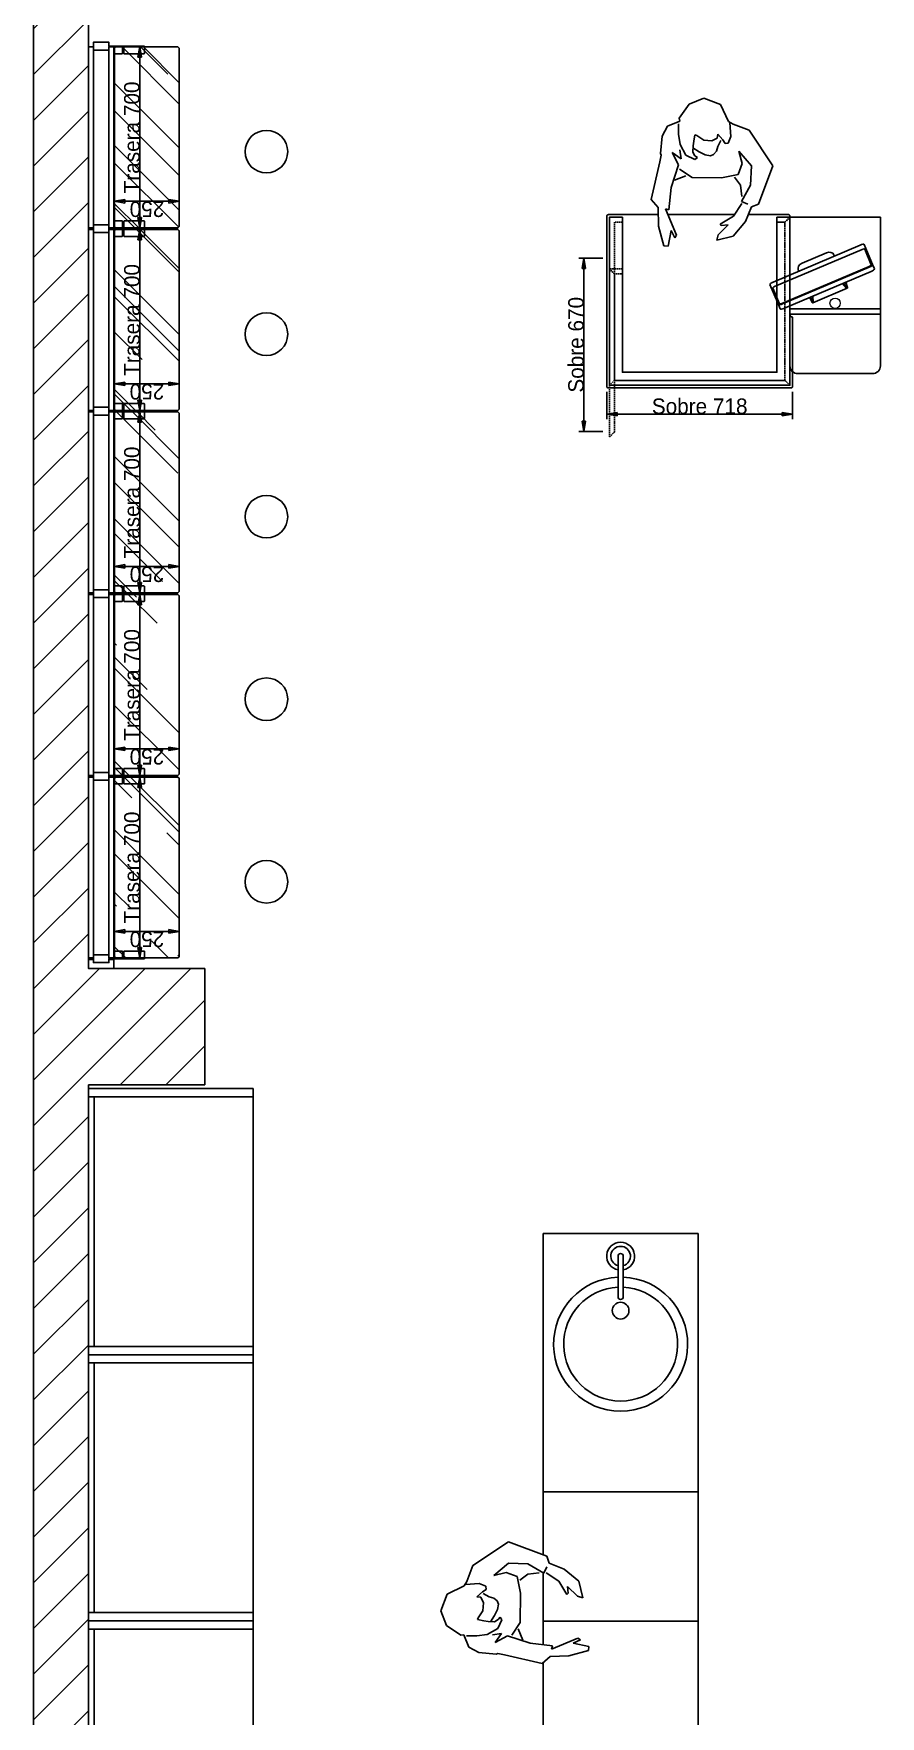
# Model space of a CAD drawing. Header units: inches. Extents: x -159985 to -144881, y -80411 to -63904.
# Drawn here: x -159985 to -156709, y -77143 to -70634 of the extents above; entities that cross this region are included whole.
import ezdxf

# ---------------------------------------------------------------- set-up
doc = ezdxf.new("R2010")
doc.units = ezdxf.units.IN
doc.header["$MEASUREMENT"] = 0
doc.set_wipeout_variables(frame=1)
doc.linetypes.add('Discontinua JB', pattern=[0.75, 0.5, -0.25])
doc.layers.add('7- Kubic Expo Metálica', color=7, linetype='Continuous', true_color=0x9da3a6)
for name, color, linetype in [('_Co MUEBLE CONCEP', 5, 'Continuous'), ('_Co SOMBREADOS', 8, 'Continuous'), ('Cotas bloques dinámicos PM espacio', 250, 'Continuous'), ('Imac JB', 8, 'Continuous'), ('Linea Capa Color 0000 JB', 7, 'Continuous'), ('Linea Capa Color 0140 Blau Vidre JB', 140, 'Continuous'), ('MOBILIARIO', 42, 'Continuous'), ('PAREDES', 255, 'Continuous'), ('SOMBREADO', 251, 'Continuous')]:
    doc.layers.add(name, color=color, linetype=linetype)
doc.styles.add('Jordi Ava', font='')
doc.styles.get('Jordi Ava').set_extended_font_data('AvantGarde Md BT')
doc.dimstyles.new('Jordi Ava 2015', dxfattribs={"dimtxt": 60, "dimasz": 40, "dimexe": 20, "dimexo": 20, "dimgap": 0.09, "dimtad": 1, "dimdec": 0, "dimzin": 0, "dimdsep": 46, "dimtxsty": 'Jordi Ava', "dimblk": 'CLOSED', "dimcen": 1.5, "dimclrd": 7, "dimclre": 7, "dimclrt": 256, "dimadec": 0, "dimazin": 0, "dimtfac": 0.05, "dimtdec": 0, "dimtofl": 0, "dimtmove": 0, "dimatfit": 3, "dimldrblk": 'CLOSED', "dimfxl": 90, "dimtolj": 1, "dimtzin": 0, "dimlwd": -1, "dimlwe": -1, "dimarcsym": 0})

# ---------------------------------------------------------------- blocks, each defined once
blk = doc.blocks.new('NM98')
blk.add_wipeout([(80360.4, 32189.4), (80423.7, 32204.8), (80470.9, 32261.6), (80493.8, 32318.7), (80521.4, 32327.9), (80577.1, 32476.3), (80485, 32614.1), (80423.2, 32638.3), (80405.8, 32648.3), (80373.8, 32713.4), (80309.4, 32737.8), (80253.3, 32715.8), (80215.1, 32661), (80217.2, 32649.4), (80169.1, 32629.9), (80148.4, 32591.5), (80142.4, 32524.4), (80144.9, 32517.4), (80106.2, 32346.3), (80132.9, 32315.1), (80135.1, 32243.3), (80155.5, 32167.5), (80171.3, 32166.3), (80184, 32226.2), (80197.7, 32198.6), (80203.8, 32208.7), (80161.6, 32310.1), (80174.6, 32306.4), (80184.1, 32393), (80192.7, 32419.6), (80248.5, 32442.2), (80264.8, 32431.2), (80377.8, 32429.8), (80424.3, 32439.4), (80451.2, 32401.4), (80458.9, 32345.8), (80455.3, 32339.3), (80461, 32336.8), (80424.9, 32282.2), (80372.7, 32251), (80377.5, 32245.3), (80404.2, 32248.1), (80365.9, 32209.3)]).dxf.layer = '_Co SOMBREADOS'
at = {"layer": '_Co SOMBREADOS'}
for p, q in [((80215.1, 32661), (80253.3, 32715.8)), ((80253.3, 32715.8), (80309.4, 32737.8)), ((80309.4, 32737.8), (80373.8, 32713.4)), ((80373.8, 32713.4), (80405.8, 32648.3)), ((80148.4, 32591.5), (80169.1, 32629.9)), ((80169.1, 32629.9), (80217.2, 32649.4)), ((80212.3, 32599.1), (80212.3, 32638.7)), ((80217.2, 32649.4), (80215.1, 32661)), ((80405.8, 32648.3), (80423.2, 32638.3)), ((80410.8, 32642.9), (80414.9, 32590.4)), ((80423.2, 32638.3), (80485, 32614.1)), ((80485, 32614.1), (80577.1, 32476.3)), ((80142.4, 32524.4), (80148.4, 32591.5)), ((80218.2, 32559.3), (80212.3, 32599.1)), ((80240.8, 32518.3), (80218.2, 32559.3)), ((80291.9, 32530.4), (80266.9, 32545.7)), ((80268.2, 32554.6), (80267.2, 32530.1)), ((80270.8, 32572.4), (80268.2, 32554.6)), ((80275.6, 32596.4), (80270.8, 32572.4)), ((80283, 32594), (80275.6, 32596.4)), ((80310.2, 32575.7), (80283, 32594)), ((80341.1, 32573.8), (80310.2, 32575.7)), ((80362, 32583.8), (80341.1, 32573.8)), ((80363.7, 32551.1), (80358.6, 32533.7)), ((80364.2, 32599), (80362, 32583.8)), ((80376.3, 32575.2), (80363.7, 32551.1)), ((80383, 32576.8), (80364.2, 32599)), ((80392.6, 32562.5), (80383, 32576.8)), ((80404.6, 32564.6), (80392.6, 32562.5)), ((80414.9, 32590.4), (80404.6, 32564.6)), ((80106.2, 32346.3), (80139.1, 32492.1)), ((80139.1, 32492.1), (80144.9, 32517.4)), ((80144.9, 32517.4), (80142.4, 32524.4)), ((80212.3, 32480.8), (80184.1, 32393)), ((80222.1, 32503.9), (80186.9, 32527.9)), ((80186.9, 32527.9), (80212.3, 32480.8)), ((80217, 32538.8), (80222.1, 32503.9)), ((80274.8, 32501.7), (80240.8, 32518.3)), ((80267.2, 32530.1), (80275.5, 32515.9)), ((80285, 32509.3), (80274.8, 32501.7)), ((80275.5, 32515.9), (80285, 32509.3)), ((80315, 32519.2), (80291.9, 32530.4)), ((80335.1, 32515), (80315, 32519.2)), ((80347.7, 32521), (80335.1, 32515)), ((80358.6, 32533.7), (80347.7, 32521)), ((80442.4, 32443.1), (80457.7, 32486.1)), ((80457.7, 32486.1), (80445.7, 32533.1)), ((80445.7, 32533.1), (80494.2, 32477)), ((80239.7, 32438.6), (80196, 32421)), ((80264.8, 32431.2), (80216, 32464.3)), ((80264.8, 32431.2), (80377.8, 32429.8)), ((80377.8, 32429.8), (80442.4, 32443.1)), ((80428.7, 32433.2), (80451.2, 32401.4)), ((80494.2, 32477), (80490.8, 32402.1)), ((80577.1, 32476.3), (80521.4, 32327.9)), ((80184.1, 32393), (80174.6, 32306.4)), ((80451.2, 32401.4), (80457.2, 32358.5)), ((80490.8, 32402.1), (80455.3, 32339.3)), ((80132.9, 32315.1), (80106.2, 32346.3)), ((80135.1, 32243.3), (80132.9, 32315.1)), ((80174.6, 32306.4), (80161.6, 32310.1)), ((80161.6, 32310.1), (80203.8, 32208.7)), ((80424.9, 32282.2), (80457, 32330.7)), ((80455.3, 32339.3), (80480.1, 32328.2)), ((80493.8, 32318.7), (80470.9, 32261.6)), ((80521.4, 32327.9), (80493.8, 32318.7)), ((80155.5, 32167.5), (80135.1, 32243.3)), ((80184, 32226.2), (80171.3, 32166.3)), ((80197.7, 32198.6), (80184, 32226.2)), ((80365.9, 32209.3), (80404.2, 32248.1)), ((80372.7, 32251), (80424.9, 32282.2)), ((80377.5, 32245.3), (80372.7, 32251)), ((80404.2, 32248.1), (80377.5, 32245.3)), ((80470.9, 32261.6), (80423.7, 32204.8)), ((80171.3, 32166.3), (80155.5, 32167.5)), ((80203.8, 32208.7), (80197.7, 32198.6)), ((80360.4, 32189.4), (80365.9, 32209.3)), ((80423.7, 32204.8), (80360.4, 32189.4))]:
    blk.add_line(p, q, dxfattribs=at)
blk = doc.blocks.new('_Closed')
at = {"color": 0, "linetype": 'ByBlock', "lineweight": -2}
for p, q in [((-1, 0.17), (0, 0)), ((-1, 0.17), (-1, -0.17)), ((0, 0), (-1, -0.17)), ((0, 0), (-1, 0))]:
    blk.add_line(p, q, dxfattribs=at)
blk = doc.blocks.new('*D472')
at = {"layer": 'Defpoints', "color": 0, "ltscale": 10, "transparency": 16777216}
for p in [(-157767.4, -71999), (-157049.4, -71999), (-157767.4, -72105.7)]:
    blk.add_point(p, dxfattribs=at)
at = {"layer": 'Linea Capa Color 0140 Blau Vidre JB', "color": 7, "ltscale": 10, "transparency": 16777216}
for p, q in [((-157767.4, -72019), (-157767.4, -72125.7)), ((-157049.4, -72019), (-157049.4, -72125.7)), ((-157089.4, -72105.7), (-157727.4, -72105.7))]:
    blk.add_line(p, q, dxfattribs=at)
at = {"layer": 'Linea Capa Color 0140 Blau Vidre JB', "color": 7, "ltscale": 10, "transparency": 16777216, "xscale": 40, "yscale": 40, "zscale": 40, "rotation": 180}
blk.add_blockref('_Closed', (-157767.4, -72105.7), dxfattribs=at)
at = {"layer": 'Linea Capa Color 0140 Blau Vidre JB', "color": 7, "ltscale": 10, "transparency": 16777216, "xscale": 40, "yscale": 40, "zscale": 40}
blk.add_blockref('_Closed', (-157049.4, -72105.7), dxfattribs=at)
at = {"layer": 'Linea Capa Color 0140 Blau Vidre JB', "ltscale": 10, "transparency": 16777216, "insert": (-157408.4, -72075.6), "char_height": 60, "attachment_point": 5, "style": 'Jordi Ava'}
blk.add_mtext('\\A1;Sobre 718', dxfattribs=at)
blk = doc.blocks.new('*D473')
at = {"layer": 'Defpoints', "color": 0, "ltscale": 10, "transparency": 16777216}
for p in [(-157856.5, -71502.4), (-157762.4, -71502.4), (-157762.4, -72172.4)]:
    blk.add_point(p, dxfattribs=at)
at = {"layer": 'Linea Capa Color 0140 Blau Vidre JB', "color": 7, "ltscale": 10, "transparency": 16777216}
for p, q in [((-157782.4, -71502.4), (-157876.5, -71502.4)), ((-157856.5, -72132.4), (-157856.5, -71542.4)), ((-157782.4, -72172.4), (-157876.5, -72172.4))]:
    blk.add_line(p, q, dxfattribs=at)
at = {"layer": 'Linea Capa Color 0140 Blau Vidre JB', "color": 7, "ltscale": 10, "transparency": 16777216, "xscale": 40, "yscale": 40, "zscale": 40}
for p, rotation in [((-157856.5, -71502.4), 90), ((-157856.5, -72172.4), 270)]:
    blk.add_blockref('_Closed', p, dxfattribs=dict(at, rotation=rotation))
at = {"layer": 'Linea Capa Color 0140 Blau Vidre JB', "ltscale": 10, "transparency": 16777216, "insert": (-157886.5, -71837.4), "char_height": 60, "attachment_point": 5, "rotation": 90, "style": 'Jordi Ava'}
blk.add_mtext('\\A1;Sobre 670', dxfattribs=at)
blk = doc.blocks.new('Planta Expo Kubic JB')
at = {"layer": '7- Kubic Expo Metálica', "color": 7}
blk.add_lwpolyline([(348, 577, 0.414214), (318, 607), (28, 607, 0.414214), (-2, 577), (-2, 377), (348, 377)], format="xyb", close=True, dxfattribs=at)
for points in [[(-2, 357), (348, 357), (348, 377), (-2, 377)], [(348, 357), (-2, 357), (-2, 2), (348, 2)]]:
    blk.add_lwpolyline(points, close=True, dxfattribs=at)
at = {"layer": '7- Kubic Expo Metálica', "color": 7, "lineweight": 13, "ltscale": 10}
blk.add_circle((173, 335), 20, dxfattribs=at)
blk = doc.blocks.new('Planta Imac JB 2020')
at = {"layer": 'Imac JB'}
for p, q in [((182.3, 133.7), (-182.3, 133.7)), ((-75.6, 133.7), (-74.4, 155)), ((-73.7, 151.8), (-74.7, 133.7)), ((-72.1, 157), (72.1, 157)), ((-65.3, 133.7), (-71.7, 152.1)), ((-70.2, 155.6), (-62.7, 133.7)), ((70.2, 155.6), (62.7, 133.7)), ((65.3, 133.7), (71.7, 152.1)), ((73.7, 151.8), (74.7, 133.7)), ((75.6, 133.7), (74.4, 155)), ((-197.9, 129.7), (-197.9, 111.1)), ((-197.9, 111.1), (-197.9, 27.2)), ((-193.1, 44.3), (-193.1, 109.9)), ((-183.4, 112.6), (183.4, 112.6)), ((182.3, 115.2), (-182.3, 115.2)), ((193.1, 44.3), (193.1, 109.9)), ((197.9, 129.7), (197.9, 111.1)), ((197.9, 111.1), (197.9, 27.2)), ((184.1, 41.7), (-184.1, 41.7)), ((-183.4, 23.1), (183, 23.1)), ((-74.8, 18), (-74.8, 23.1)), ((-51.4, 0), (51.4, 0)), ((74.8, 18), (74.8, 23.1))]:
    blk.add_line(p, q, dxfattribs=at)
for centre, radius, start, end in [((-72.2, 154.9), 2.12, 19.06239, 176.76741), ((-72.7, 151.8), 1.06, 19.06239, 176.76741), ((72.2, 154.9), 2.12, 3.23259, 160.93761), ((72.7, 151.8), 1.06, 3.23259, 160.93761)]:
    blk.add_arc(centre, radius, start, end, dxfattribs=at)
for centre, major_axis, ratio, start_param, end_param in [((-182.3, 129.7), (-15.6, 0), 0.260994, 4.712389, 6.283185), ((-182.3, 111.1), (-15.6, 0), 0.260994, 4.712389, 6.283185), ((-183.4, 109.9), (-9.68, 0), 0.280083, 4.712389, 6.283185), ((-183.4, 27.2), (-14.5, 0), 0.280083, 0, 1.570832), ((-184.1, 44.3), (-9.02, 0), 0.29004, 0, 1.570796), ((-51.4, 18), (-23.4, 0), 0.769865, 0, 1.570796)]:
    blk.add_ellipse(centre, major_axis=major_axis, ratio=ratio, start_param=start_param, end_param=end_param, dxfattribs=at)
at = {"layer": 'Imac JB', "extrusion": (0, 0, -1)}
for centre, major_axis, ratio, start_param, end_param in [((182.3, 129.7), (15.6, 0), 0.260994, 4.712389, 6.283185), ((182.3, 111.1), (15.6, 0), 0.260994, 4.712389, 6.283185), ((183.4, 109.9), (9.68, 0), 0.280083, 4.712389, 6.283185), ((51.4, 18), (23.4, 0), 0.769865, 0, 1.570796), ((183.4, 27.2), (14.5, 0), 0.280083, 0, 1.600948), ((184.1, 44.3), (9.02, 0), 0.29004, 0, 1.570796)]:
    blk.add_ellipse(centre, major_axis=major_axis, ratio=ratio, start_param=start_param, end_param=end_param, dxfattribs=at)
blk = doc.blocks.new('*D181')
at = {"layer": 'Cotas bloques dinámicos PM espacio', "color": 7, "ltscale": 10, "transparency": 16777216}
for p, q in [((18, -39), (18, -139)), ((718, -39), (718, -139)), ((58, -119), (678, -119))]:
    blk.add_line(p, q, dxfattribs=at)
at = {"layer": 'Defpoints', "color": 0, "ltscale": 10, "transparency": 16777216}
for p in [(18, -19), (718, -19), (718, -119)]:
    blk.add_point(p, dxfattribs=at)
at = {"layer": 'Cotas bloques dinámicos PM espacio', "color": 7, "ltscale": 10, "transparency": 16777216, "xscale": 40, "yscale": 40, "zscale": 40, "rotation": 180}
blk.add_blockref('_Closed', (18, -119), dxfattribs=at)
at = {"layer": 'Cotas bloques dinámicos PM espacio', "color": 7, "ltscale": 10, "transparency": 16777216, "xscale": 40, "yscale": 40, "zscale": 40}
blk.add_blockref('_Closed', (718, -119), dxfattribs=at)
at = {"layer": 'Cotas bloques dinámicos PM espacio', "ltscale": 10, "transparency": 16777216, "insert": (368, -88.91), "char_height": 60, "attachment_point": 5, "style": 'Jordi Ava'}
blk.add_mtext('\\A1;Trasera 700', dxfattribs=at)
blk = doc.blocks.new('*D179')
at = {"layer": 'Cotas bloques dinámicos PM espacio', "color": 7, "ltscale": 10, "transparency": 16777216}
for p, q in [((43, -22), (140.9, -22)), ((120.9, -232), (120.9, -62)), ((43, -272), (140.9, -272))]:
    blk.add_line(p, q, dxfattribs=at)
at = {"layer": 'Defpoints', "color": 0, "ltscale": 10, "transparency": 16777216}
for p in [(23, -22), (120.9, -22), (23, -272)]:
    blk.add_point(p, dxfattribs=at)
at = {"layer": 'Cotas bloques dinámicos PM espacio', "color": 7, "ltscale": 10, "transparency": 16777216, "xscale": 40, "yscale": 40, "zscale": 40}
for p, rotation in [((120.9, -22), 90), ((120.9, -272), 270)]:
    blk.add_blockref('_Closed', p, dxfattribs=dict(at, rotation=rotation))
at = {"layer": 'Cotas bloques dinámicos PM espacio', "ltscale": 10, "transparency": 16777216, "insert": (90.8, -147), "char_height": 60, "attachment_point": 5, "rotation": 90, "style": 'Jordi Ava'}
blk.add_mtext('\\A1;{\\C140;250}', dxfattribs=at)
blk = doc.blocks.new('*U180')
at = {"layer": 'Linea Capa Color 0140 Blau Vidre JB', "ltscale": 10}
h = blk.add_hatch(dxfattribs=at)
h.set_pattern_fill('AR-RROOF', color=256, scale=10, angle=45, style=0)
h.set_pattern_definition([(45, (-290, 62), (215.526, 574.736), [3810, -508, 1270, -254]), (45, (-140.93, 390.68), (-418.48, 59.27), [762, -83.82, 1524, -190.5]), (45, (-352.86, 304.47), (813.611, 1054.282), [2032, -355.6, 1016, -254])])
h.paths.add_polyline_path([(23, -272), (713, -272), (718, -267), (718, -27), (713, -22), (23, -22), (18, -27), (18, -267)])
at = {"layer": 'Cotas bloques dinámicos PM espacio', "ltscale": 10}
blk.add_circle((313, -609), 82.4, dxfattribs=at)
at = {"layer": 'Linea Capa Color 0000 JB', "ltscale": 10}
for points in [[(18, 79), (718, 79), (718, 60), (18, 60)], [(18, -19), (718, -19), (718, 0), (18, 0)]]:
    blk.add_lwpolyline(points, close=True, dxfattribs=at)
at = {"layer": 'Linea Capa Color 0000 JB', "ltscale": 50}
for points in [[(45, -59, 0.414214), (43, -57), (17, -57), (17, -52), (43, -52, 0.414214), (45, -50), (45, -24, 0.414214), (43, -22), (17, -22), (17, 0), (30, 0), (30, 60), (0, 60), (0, 0), (15, 0), (15, -137), (43, -137, 0.414214), (45, -135)], [(691, -59, -0.414214), (693, -57), (719, -57), (719, -52), (693, -52, -0.414214), (691, -50), (691, -24, -0.414214), (693, -22), (719, -22), (719, 0), (706, 0), (706, 60), (736, 60), (736, 0), (721, 0), (721, -137), (693, -137, -0.414214), (691, -135)]]:
    blk.add_lwpolyline(points, format="xyb", close=True, dxfattribs=at)
at = {"layer": 'Linea Capa Color 0140 Blau Vidre JB', "ltscale": 10}
blk.add_lwpolyline([(23, -272), (713, -272), (718, -267), (718, -27), (713, -22), (23, -22), (18, -27), (18, -267)], close=True, dxfattribs=at)
at = {"layer": 'Cotas bloques dinámicos PM espacio', "ltscale": 10}
dim = blk.add_linear_dim(base=(718, -119), p1=(18, -19), p2=(718, -19), text='Trasera <>', dimstyle='Jordi Ava 2015', dxfattribs=at)
dim.commit()
dim.dimension.update_dxf_attribs({"geometry": '*D181', "text_midpoint": (368, -88.9)})
dim = blk.add_linear_dim(base=(120.9, -22), p1=(23, -272), p2=(23, -22), angle=90, text='{\\C140;<>}', dimstyle='Jordi Ava 2015', dxfattribs=at)
dim.commit()
dim.dimension.update_dxf_attribs({"geometry": '*D179', "text_midpoint": (90.8, -147)})

msp = doc.modelspace()

# ---------------------------------------------------------------- hatches: boundary and pattern name
at = {"layer": 'SOMBREADO'}
h = msp.add_hatch(dxfattribs=at)
h.set_pattern_fill('ANSI31', color=256, scale=1000)
h.set_pattern_definition([(45, (-45351.8, 0), (-88.38835, 88.38835), [])])
h.paths.add_polyline_path([(-159172.6, -63975.2), (-159985, -63975.2), (-159985, -80361.2), (-159322.6, -80361.2), (-159322.6, -80311.2), (-159322.6, -79861.2), (-159772.6, -79861.2), (-159772.6, -74700.4), (-159322.6, -74700.4), (-159322.6, -74250.4), (-159674.6, -74250.4), (-159674.6, -74250.4), (-159772.6, -74250.4), (-159772.6, -74215.4), (-159772.6, -70357.7), (-159777.9, -70357.7), (-159777.9, -69957.7), (-159772.6, -69859.7), (-159741.9, -69859.7), (-159741.9, -69859.7), (-159041.9, -69859.7), (-156905.3, -69859.7), (-156905.3, -69559.7), (-157070, -69559.7), (-157070, -69440.9), (-157157.9, -69440.9), (-157157.9, -69559.7), (-159772.6, -69559.7), (-159772.6, -68153.9), (-159772.6, -67941.3), (-159772.6, -64303.8), (-159172.6, -64303.8)])

# ---------------------------------------------------------------- linework, layer by layer
for p, q in [((-159772.6, -75775.7), (-159772.6, -75743.9)), ((-159772.6, -75775.7), (-159772.6, -76773.2)), ((-159772.6, -76805.1), (-159772.6, -76773.2)), ((-159772.6, -76805.1), (-159772.6, -77802.5))]:
    msp.add_line(p, q)
at = {"ltscale": 10}
msp.add_lwpolyline([(-157707.4, -71344), (-157757.4, -71344), (-157757.4, -71994), (-157059.4, -71994), (-157059.4, -71344), (-157109.4, -71344), (-157109.4, -71944), (-157707.4, -71944), (-157707.4, -71344)], dxfattribs=at)
at = {"linetype": 'Discontinua JB', "ltscale": 10}
msp.add_lwpolyline([(-157078.4, -71975), (-157059.4, -71994), (-157059.4, -71344), (-157078.4, -71363)], close=True, dxfattribs=at)
at = {"layer": 'Linea Capa Color 0000 JB', "linetype": 'Discontinua JB', "ltscale": 10}
for points in [[(-157738.4, -71975), (-157078.4, -71975), (-157078.4, -71363), (-157109.4, -71363), (-157109.4, -71944), (-157707.4, -71944), (-157707.4, -71363), (-157738.4, -71363)], [(-157109.4, -71363), (-157078.4, -71363), (-157059.4, -71344), (-157109.4, -71344)], [(-157738.4, -71563), (-157707.4, -71563), (-157707.4, -71544), (-157757.4, -71544)], [(-157757.4, -72194), (-157738.4, -72175), (-157738.4, -71563), (-157757.4, -71544)], [(-157757.4, -71994), (-157059.4, -71994), (-157078.4, -71975), (-157738.4, -71975)]]:
    msp.add_lwpolyline(points, close=True, dxfattribs=at)
at = {"layer": 'Linea Capa Color 0000 JB', "ltscale": 10}
msp.add_lwpolyline([(-159753.6, -74227.4), (-159753.6, -74215.4), (-159772.6, -74215.4), (-159772.6, -74250.4), (-159674.6, -74250.4), (-159674.6, -74215.4), (-159693.6, -74215.4), (-159693.6, -74227.4)], close=True, dxfattribs=at)
msp.add_lwpolyline([(-159753.6, -74227.4), (-159753.6, -74215.4), (-159772.6, -74215.4), (-159772.6, -74250.4), (-159674.6, -74250.4), (-159674.6, -74215.4), (-159693.6, -74215.4), (-159693.6, -74227.4)], close=True, dxfattribs=at)
at = {"layer": 'Linea Capa Color 0140 Blau Vidre JB', "color": 140}
msp.add_lwpolyline([(-157059.4, -71720, 0.414214), (-157049.4, -71730), (-157049.4, -71999, -0.414214), (-157054.4, -72004), (-157762.4, -72004, -0.414214), (-157767.4, -71999), (-157767.4, -71339, -0.414214), (-157762.4, -71334), (-157064.4, -71334, -0.414214), (-157059.4, -71339)], format="xyb", close=True, dxfattribs=at)
at = {"layer": 'MOBILIARIO'}
for p, q in [((-159772.6, -74714.6), (-159135.9, -74714.6)), ((-159135.9, -74714.6), (-159135.9, -74746.4)), ((-159135.9, -74746.4), (-159772.6, -74746.4)), ((-159751.4, -74746.4), (-159751.4, -75712.1)), ((-159135.9, -74746.4), (-159135.9, -75743.9)), ((-158014.2, -75274.5), (-157414.2, -75274.5)), ((-158014.2, -77774.5), (-158014.2, -75274.5)), ((-157414.2, -75274.5), (-157414.2, -77774.5)), ((-157724.2, -75362.8), (-157724.2, -75520.3)), ((-157704.2, -75362.8), (-157704.2, -75520.3)), ((-159772.6, -75712.1), (-159135.9, -75712.1)), ((-159772.6, -75743.9), (-159135.9, -75743.9)), ((-159772.6, -75743.9), (-159135.9, -75743.9)), ((-159135.9, -75743.9), (-159135.9, -75775.7)), ((-159135.9, -75775.7), (-159772.6, -75775.7)), ((-159751.4, -75775.7), (-159751.4, -76741.4)), ((-159135.9, -75775.7), (-159135.9, -76773.2)), ((-157414.2, -76274.5), (-158014.2, -76274.5)), ((-159772.6, -76741.4), (-159135.9, -76741.4)), ((-159772.6, -76773.2), (-159135.9, -76773.2)), ((-159772.6, -76773.2), (-159135.9, -76773.2)), ((-159135.9, -76805.1), (-159772.6, -76805.1)), ((-159751.4, -76805.1), (-159751.4, -77770.7)), ((-159135.9, -76773.2), (-159135.9, -76805.1)), ((-159135.9, -76805.1), (-159135.9, -77802.5)), ((-157414.2, -76774.5), (-158014.2, -76774.5))]:
    msp.add_line(p, q, dxfattribs=at)
msp.add_circle((-157714.2, -75573.5), 32.4, dxfattribs=at)
for centre, radius, start, end in [((-157714.2, -75362.8), 53.9, 280.69086, 259.30914), ((-157714.2, -75362.8), 53.9, 280.69086, 259.30914), ((-157714.2, -75362.8), 38, 285.27036, 254.72964), ((-157714.2, -75362.8), 10, 0, 180), ((-157714.2, -75703.1), 259.2, 92.21103, 87.78897), ((-157714.2, -75703.1), 220.3, 92.60146, 87.39854), ((-157714.2, -75520.3), 10, 180, 0)]:
    msp.add_arc(centre, radius, start, end, dxfattribs=at)
at = {"layer": 'PAREDES'}
for p, q in [((-159985, -63975.2), (-159985, -80361.2)), ((-159772.6, -69859.7), (-159772.6, -74250.4)), ((-159772.6, -74250.4), (-159322.6, -74250.4)), ((-159322.6, -74250.4), (-159322.6, -74700.4)), ((-159322.6, -74700.4), (-159772.6, -74700.4)), ((-159772.6, -74700.4), (-159772.6, -79861.2))]:
    msp.add_line(p, q, dxfattribs=at)

# ---------------------------------------------------------------- block references
at = {"rotation": 179.9999999999999}
msp.add_blockref('Planta Expo Kubic JB', (-156711.4, -71342), dxfattribs=at)
at = {"layer": '_Co MUEBLE CONCEP', "rotation": 89.99999999999999}
for p in [(-159693.6, -71403.4), (-159693.6, -72109.4), (-159693.6, -72815.4), (-159693.6, -73521.4), (-159693.6, -74227.4)]:
    msp.add_blockref('*U180', p, dxfattribs=at)
at = {"layer": 'Linea Capa Color 0000 JB', "ltscale": 10, "rotation": 202.9670200813985}
msp.add_blockref('Planta Imac JB 2020', (-156965.1, -71502, 0), dxfattribs=at)

# ---------------------------------------------------------------- dimensions: what is measured, and where the dimension line sits
at = {"layer": 'Linea Capa Color 0140 Blau Vidre JB', "ltscale": 10}
for base, p1, p2, angle, picture, middle in [((-157856.5, -71502.4), (-157762.4, -72172.4), (-157762.4, -71502.4), 270, '*D473', (-157886.5, -71837.4)), ((-157767.4, -72105.7), (-157049.4, -71999), (-157767.4, -71999), 180, '*D472', (-157408.4, -72075.6))]:
    dim = msp.add_linear_dim(base=base, p1=p1, p2=p2, angle=angle, text='Sobre <>', dimstyle='Jordi Ava 2015', dxfattribs=at)
    dim.commit()
    dim.dimension.update_dxf_attribs({"geometry": picture, "text_midpoint": middle})

# ---------------------------------------------------------------- next in the draw order: block references
at = {"layer": '_Co MUEBLE CONCEP'}
msp.add_blockref('NM98', (-237702.2, -103621.9), dxfattribs=at)
at = {"layer": '_Co MUEBLE CONCEP', "rotation": 90}
msp.add_blockref('NM98', (-125671.4, -157044.3), dxfattribs=at)

doc.saveas('drawing.dxf')
